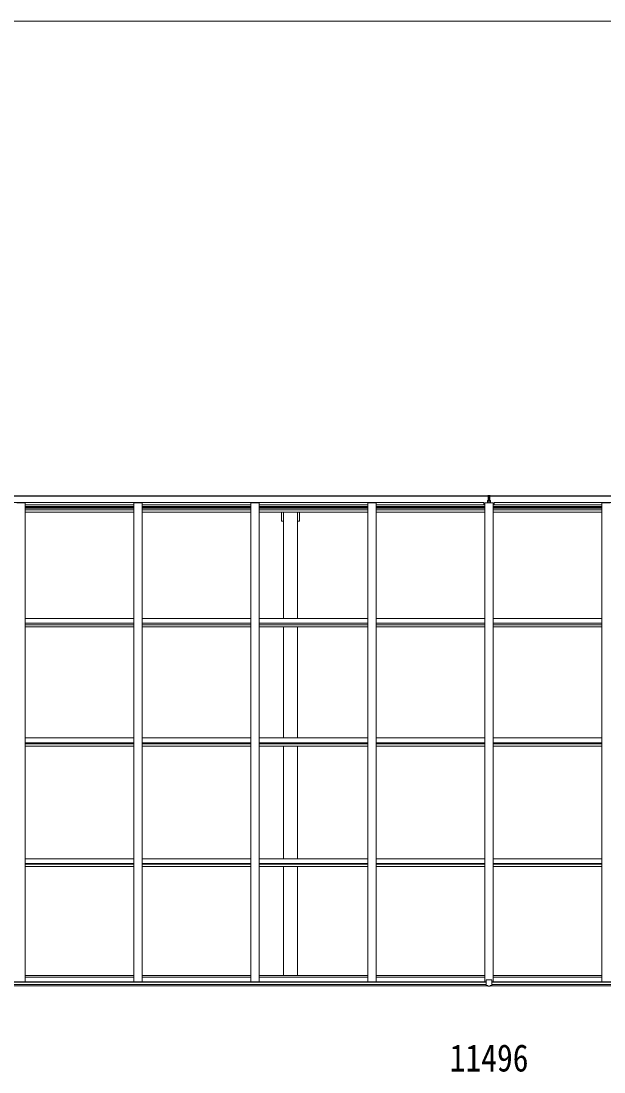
# Model space of a CAD drawing. Units: millimetres at full size; details may follow other scales. Extents: x -9783 to 9892, y -6828 to 6752.
# Drawn here: x -478 to 3089, y 323 to 6752 of the extents above; entities that cross this region are included whole.
import ezdxf
from ezdxf.enums import TextEntityAlignment as Align

# ---------------------------------------------------------------- set-up
doc = ezdxf.new("R2010")
doc.units = ezdxf.units.MM
doc.header["$LTSCALE"] = 35
for name, color, linetype, lineweight in [('0-1_本体', 4, 'Continuous', 9), ('0-2_部品', 7, 'Continuous', 9), ('0-A_寸法', 6, 'Continuous', 9), ('F-0_240', 7, 'Continuous', 9)]:
    doc.layers.add(name, color=color, linetype=linetype, lineweight=lineweight)
doc.styles.add('ＭＳ ゴシック', font='')
doc.styles.get('ＭＳ ゴシック').set_extended_font_data('MS Gothic')

msp = doc.modelspace()

# ---------------------------------------------------------------- linework, layer by layer
at = {"layer": '0-1_本体'}
for p, q in [((-3340.88, 3847.99), (2379.12, 3847.99)), ((-3340.88, 3845.93), (2379.12, 3845.93)), ((-3309.88, 3807.73), (2353.12, 3807.73)), ((-503.38, 3805.69), (-453.38, 3805.69)), ((-453.38, 875.78), (-453.38, 3805.69)), ((262.62, 3805.69), (212.62, 3805.69)), ((212.62, 875.78), (212.62, 3805.69)), ((262.62, 875.78), (262.62, 3805.69)), ((978.62, 3805.69), (928.62, 3805.69)), ((928.62, 875.78), (928.62, 3805.69)), ((978.62, 875.78), (978.62, 3805.69)), ((1694.62, 3805.69), (1644.62, 3805.69)), ((1644.62, 875.78), (1644.62, 3805.69)), ((1694.62, 875.78), (1694.62, 3805.69)), ((2353.12, 3792.66), (2353.12, 3807.73)), ((2410.62, 3805.69), (2360.62, 3805.69)), ((2360.62, 875.78), (2360.62, 3805.69)), ((2384.07, 3847.99), (2384.12, 3847.99)), ((8112.12, 3847.99), (2392.12, 3847.99)), ((8112.12, 3845.93), (2392.12, 3845.93)), ((2410.62, 875.78), (2410.62, 3805.69)), ((8081.12, 3807.73), (2418.12, 3807.73)), ((2418.12, 3792.66), (2418.12, 3807.73)), ((3076.62, 3805.69), (3126.62, 3805.69)), ((3076.62, 875.78), (3076.62, 3805.69)), ((-453.38, 3792.66), (212.62, 3792.66)), ((-453.38, 3783.29), (212.62, 3783.29)), ((-453.38, 3776.21), (212.62, 3776.21)), ((-453.38, 3772.43), (212.62, 3772.43)), ((-453.38, 3761.09), (212.62, 3761.09)), ((-453.38, 3748.26), (212.62, 3748.26)), ((262.62, 3792.66), (928.62, 3792.66)), ((262.62, 3783.29), (928.62, 3783.29)), ((262.62, 3776.21), (928.62, 3776.21)), ((262.62, 3772.43), (928.62, 3772.43)), ((262.62, 3761.09), (928.62, 3761.09)), ((262.62, 3748.26), (928.62, 3748.26)), ((978.62, 3792.66), (1644.62, 3792.66)), ((978.62, 3783.29), (1644.62, 3783.29)), ((978.62, 3776.21), (1644.62, 3776.21)), ((978.62, 3772.43), (1644.62, 3772.43)), ((978.62, 3761.09), (1644.62, 3761.09)), ((978.62, 3748.26), (1644.62, 3748.26)), ((1116.62, 3691.99), (1116.62, 3748.26)), ((1129.12, 3097.5), (1129.12, 3748.26)), ((1214.12, 3097.5), (1214.12, 3748.26)), ((1694.62, 3792.66), (2360.62, 3792.66)), ((1694.62, 3783.29), (2360.62, 3783.29)), ((1694.62, 3776.21), (2360.62, 3776.21)), ((1694.62, 3772.43), (2360.62, 3772.43)), ((1694.62, 3761.09), (2360.62, 3761.09)), ((1694.62, 3748.26), (2360.62, 3748.26)), ((3076.62, 3792.66), (2410.62, 3792.66)), ((3076.62, 3783.29), (2410.62, 3783.29)), ((3076.62, 3776.21), (2410.62, 3776.21)), ((3076.62, 3772.43), (2410.62, 3772.43)), ((3076.62, 3761.09), (2410.62, 3761.09)), ((3076.62, 3748.26), (2410.62, 3748.26)), ((1116.62, 3691.99), (1129.12, 3691.99)), ((-452.59, 3097.5), (213.41, 3097.5)), ((263.42, 3097.5), (929.42, 3097.5)), ((979.42, 3097.5), (1645.42, 3097.5)), ((1695.42, 3097.5), (2361.42, 3097.5)), ((3075.83, 3097.5), (2409.83, 3097.5)), ((-452.59, 3068.42), (213.41, 3068.42)), ((-452.59, 3058.93), (213.41, 3058.93)), ((-452.59, 3046.04), (213.41, 3046.04)), ((263.42, 3068.42), (929.42, 3068.42)), ((263.42, 3058.93), (929.42, 3058.93)), ((263.42, 3046.04), (929.42, 3046.04)), ((979.42, 3068.42), (1645.42, 3068.42)), ((979.42, 3058.93), (1645.42, 3058.93)), ((979.42, 3046.04), (1645.42, 3046.04)), ((1129.12, 2366.68), (1129.12, 3046.04)), ((1214.12, 2366.68), (1214.12, 3046.04)), ((1695.42, 3068.42), (2361.42, 3068.42)), ((1695.42, 3058.93), (2361.42, 3058.93)), ((1695.42, 3046.04), (2361.42, 3046.04)), ((3075.83, 3068.42), (2409.83, 3068.42)), ((3075.83, 3058.93), (2409.83, 3058.93)), ((3075.83, 3046.04), (2409.83, 3046.04)), ((-453.38, 2366.68), (212.62, 2366.68)), ((-453.38, 2337.24), (212.62, 2337.24)), ((-453.38, 2330.17), (212.62, 2330.17)), ((-453.38, 2317.19), (212.62, 2317.19)), ((262.62, 2366.68), (928.62, 2366.68)), ((262.62, 2337.24), (928.62, 2337.24)), ((262.62, 2330.17), (928.62, 2330.17)), ((262.62, 2317.19), (928.62, 2317.19)), ((978.62, 2366.68), (1644.62, 2366.68)), ((978.62, 2337.24), (1644.62, 2337.24)), ((978.62, 2330.17), (1644.62, 2330.17)), ((978.62, 2317.19), (1644.62, 2317.19)), ((1129.12, 1627.89), (1129.12, 2317.19)), ((1214.12, 1627.89), (1214.12, 2317.19)), ((1694.62, 2366.68), (2360.62, 2366.68)), ((1694.62, 2337.24), (2360.62, 2337.24)), ((1694.62, 2330.17), (2360.62, 2330.17)), ((1694.62, 2317.19), (2360.62, 2317.19)), ((3076.62, 2366.68), (2410.62, 2366.68)), ((3076.62, 2337.24), (2410.62, 2337.24)), ((3076.62, 2330.17), (2410.62, 2330.17)), ((3076.62, 2317.19), (2410.62, 2317.19)), ((-452.59, 1627.89), (213.41, 1627.89)), ((263.42, 1627.89), (929.42, 1627.89)), ((979.42, 1627.89), (1645.42, 1627.89)), ((1695.42, 1627.89), (2361.42, 1627.89)), ((3075.83, 1627.89), (2409.83, 1627.89)), ((-452.59, 1598.16), (213.41, 1598.16)), ((-452.59, 1593.53), (213.41, 1593.53)), ((-452.59, 1580.51), (213.41, 1580.51)), ((263.42, 1598.16), (929.42, 1598.16)), ((263.42, 1593.53), (929.42, 1593.53)), ((263.42, 1580.51), (929.42, 1580.51)), ((979.42, 1598.16), (1645.42, 1598.16)), ((979.42, 1593.53), (1645.42, 1593.53)), ((979.42, 1580.51), (1645.42, 1580.51)), ((1129.12, 1580.51), (1129.12, 913)), ((1214.12, 1580.51), (1214.12, 913)), ((1695.42, 1598.16), (2361.42, 1598.16)), ((1695.42, 1593.53), (2361.42, 1593.53)), ((1695.42, 1580.51), (2361.42, 1580.51)), ((3075.83, 1598.16), (2409.83, 1598.16)), ((3075.83, 1593.53), (2409.83, 1593.53)), ((3075.83, 1580.51), (2409.83, 1580.51)), ((-453.38, 913), (212.62, 913)), ((-453.38, 903.89), (212.62, 903.89)), ((262.62, 913), (928.62, 913)), ((262.62, 903.89), (928.62, 903.89)), ((978.62, 913), (1644.62, 913)), ((978.62, 903.89), (1644.62, 903.89)), ((1694.62, 913), (2360.62, 913)), ((1694.62, 903.89), (2360.62, 903.89)), ((3076.62, 913), (2410.62, 913)), ((3076.62, 903.89), (2410.62, 903.89)), ((-3335.88, 850.33), (2379.12, 850.33)), ((-3326.42, 875.78), (2369.12, 875.78)), ((-3325.88, 873.42), (2369.12, 873.42)), ((-3325.88, 857.77), (2369.12, 857.77)), ((8107.12, 850.33), (2392.12, 850.33)), ((8097.67, 875.78), (2402.12, 875.78)), ((8097.12, 873.42), (2402.12, 873.42)), ((8097.12, 857.77), (2402.12, 857.77))]:
    msp.add_line(p, q, dxfattribs=at)
msp.add_lwpolyline([(1214.12, 3691.99), (1226.62, 3691.99), (1226.62, 3748.26)], dxfattribs=at)
at = {"layer": '0-2_部品'}
for p, q in [((2377.12, 3818.65), (2384.12, 3818.71)), ((2377.12, 3817.27), (2384.12, 3817.21)), ((2377.12, 3805.89), (2377.12, 3816.77)), ((2379.12, 3849.71), (2383.97, 3850.01)), ((2379.12, 3846.71), (2379.12, 3849.71)), ((2384.12, 3847.02), (2379.12, 3846.71)), ((2379.12, 3845.21), (2379.12, 3846.71)), ((2380.12, 3844.21), (2384.12, 3844.21)), ((2380.12, 3842.38), (2380.12, 3844.21)), ((2380.12, 3842.38), (2384.12, 3842.31)), ((2380.12, 3838.78), (2380.12, 3842.38)), ((2380.12, 3838.78), (2384.12, 3838.72)), ((2380.12, 3830.55), (2380.12, 3838.78)), ((2380.12, 3830.55), (2384.12, 3830.51)), ((2380.12, 3818.68), (2380.12, 3830.55)), ((2383.97, 3850.01), (2385.62, 3850.11)), ((2385.62, 3847.1), (2384.12, 3847.01)), ((2384.12, 3844.21), (2384.12, 3847.01)), ((2384.12, 3844.21), (2384.12, 3833.5)), ((2384.12, 3833.5), (2387.12, 3833.5)), ((2384.12, 3826.43), (2384.12, 3833.5)), ((2384.12, 3826.43), (2387.12, 3826.43)), ((2384.12, 3816.78), (2384.12, 3826.43)), ((2384.12, 3816.78), (2387.12, 3816.78)), ((2384.12, 3809.71), (2384.12, 3816.78)), ((2384.12, 3809.71), (2387.12, 3809.71)), ((2384.12, 3809.71), (2384.12, 3805.89)), ((2385.62, 3850.11), (2385.62, 3847.1)), ((2392.12, 3846.71), (2385.62, 3847.1)), ((2387.12, 3844.21), (2391.12, 3844.21)), ((2387.12, 3844.21), (2387.12, 3833.5)), ((2387.12, 3842.31), (2391.12, 3842.31)), ((2387.12, 3826.43), (2387.12, 3833.5)), ((2387.12, 3816.78), (2387.12, 3826.43)), ((2394.12, 3818.15), (2387.12, 3818.21)), ((2387.12, 3809.71), (2387.12, 3816.78)), ((2387.12, 3809.71), (2387.12, 3805.89)), ((2391.12, 3842.31), (2391.12, 3844.21)), ((2391.12, 3818.68), (2391.12, 3830.51)), ((2392.12, 3845.21), (2392.12, 3846.71)), ((2394.12, 3817.27), (2394.12, 3818.15)), ((2394.12, 3805.89), (2394.12, 3816.77)), ((2369.12, 853.87), (2369.12, 886.19)), ((2369.12, 853.87), (2369.13, 853.83)), ((2401.12, 887.19), (2370.12, 887.19)), ((2379.12, 853.1), (2370.12, 853.16)), ((2392.12, 853.1), (2401.12, 853.16)), ((2402.12, 853.87), (2402.12, 886.19)), ((2402.12, 853.87), (2402.12, 853.83))]:
    msp.add_line(p, q, dxfattribs=at)
for points in [[(2384.12, 3818.21), (2377.12, 3818.15), (2377.12, 3818.65)], [(2384.12, 3816.71), (2377.12, 3816.77), (2377.12, 3817.27), (2377.12, 3818.15)], [(2385.62, 3850.11), (2392.12, 3849.71), (2392.12, 3846.71)], [(2387.12, 3838.72), (2391.12, 3838.72), (2391.12, 3842.31)], [(2387.12, 3830.51), (2391.12, 3830.51), (2391.12, 3838.72)], [(2387.12, 3818.71), (2394.12, 3818.65), (2394.12, 3818.15)], [(2387.12, 3817.21), (2394.12, 3817.27), (2394.12, 3816.77), (2387.12, 3816.71)], [(2385.62, 847.67), (2379.12, 848.07), (2379.12, 853.1)], [(2385.62, 847.67), (2392.12, 848.07), (2392.12, 853.1)]]:
    msp.add_lwpolyline(points, dxfattribs=at)
for centre, start, end in [((2380.12, 3845.21), 180, 270), ((2391.12, 3845.21), 270, 0), ((2370.12, 886.19), 90, 180), ((2401.12, 886.19), 0, 90)]:
    msp.add_arc(centre, 1, start, end, dxfattribs=at)
for centre, major_axis, ratio, start_param, end_param in [((2384.15, 3847.01), (0.18, -2.99), 0.008711, 3.1415927, 4.7113235), ((2212.25, 3836.5), (171.87, 10.52), 0.017422, 6.2821194, 6.2831848), ((2370.12, 853.86), (1, -0.012), 0.707053, 3.2044821, 4.7211143), ((2401.12, 853.86), (-1, -0.012), 0.707053, 1.562071, 3.0787032)]:
    msp.add_ellipse(centre, major_axis=major_axis, ratio=ratio, start_param=start_param, end_param=end_param, dxfattribs=at)
at = {"layer": 'F-0_240', "color": 5}
msp.add_line((-9783.03, 6751.9), (9396.97, 6751.9), dxfattribs=at)

# ---------------------------------------------------------------- texts
at = {"layer": '0-A_寸法', "color": 7, "style": 'ＭＳ ゴシック', "width": 0.85}
msp.add_text('11496', height=166.8, dxfattribs=at).set_placement((2145, 276.07), align=Align.BOTTOM_LEFT)

doc.saveas('drawing.dxf')
